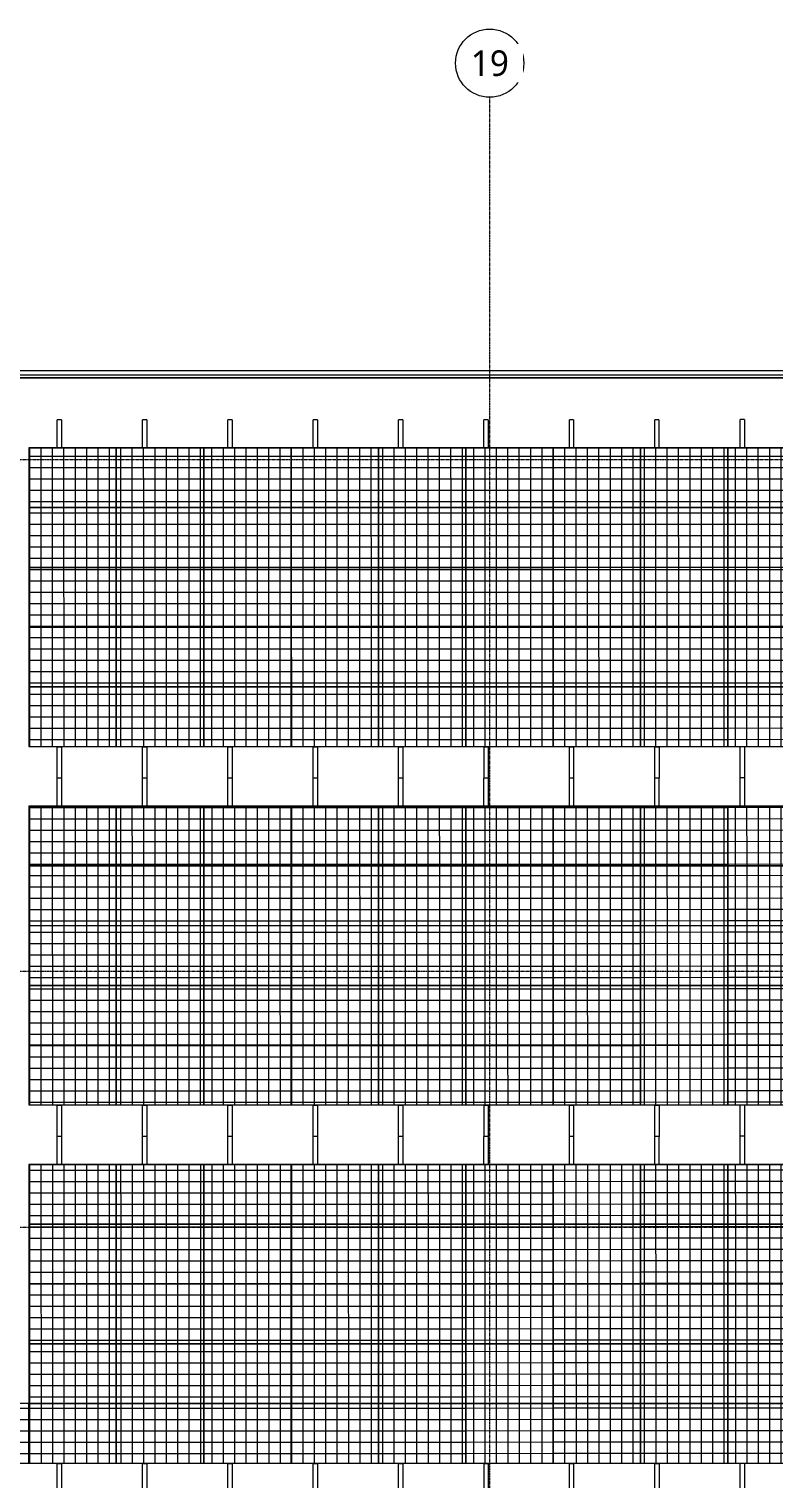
# Model space of a CAD drawing. Header units: inches. Extents: x -1714 to 1984, y -1043 to 970.
# Drawn here: x 431 to 955, y -50 to 970 of the extents above; entities that cross this region are included whole.
import ezdxf

# ---------------------------------------------------------------- set-up
doc = ezdxf.new("R2010")
doc.units = ezdxf.units.IN
doc.header["$MEASUREMENT"] = 0
doc.linetypes.add('Grid Line 1_2_', pattern=[0.875, 0.5, -0.125, 0.125, -0.125])
for name, color, linetype, lineweight in [('A-FLOR-HRAL', 11, 'Continuous', 9), ('A-ROOF', 132, 'Continuous', 13), ('E-ELEC-EQPM', 71, 'Continuous', 9), ('S-BEAM', 12, 'Continuous', 9), ('S-GRID', 1, 'Continuous', 9), ('S-GRID-IDEN', 1, 'Continuous', 9)]:
    doc.layers.add(name, color=color, linetype=linetype, lineweight=lineweight)
doc.styles.add('Trebuchet MS', font='trebuc.ttf', dxfattribs={"height": 18})
pattern_1 = [(0, (0, -0.022), (0, 7.97), []), (90, (0, -0.022), (-8, 5e-16), [])]
pattern_2 = [(180, (24, 42.039), (-9e-17, -0.69725), []), (270, (24, 42.039), (8, 5e-16), [])]

# ---------------------------------------------------------------- blocks, each defined once
blk = doc.blocks.new('PV Truss Beam 5 degrees 21 feet - PV Truss Beam 5 degrees 21 feet-1391017-L3')
at = {"layer": 'S-BEAM'}
for p, q in [((-126, 0), (-106.3, 0)), ((-126, 0), (-126, -3)), ((-106.3, -3), (-126, -3)), ((103.9, 0), (104, 0)), ((104, -3), (103.9, -3)), ((104, 0), (126, 0)), ((104, -3), (104, 0)), ((126, -3), (104, -3)), ((126, 0), (126, -0.1))]:
    blk.add_line(p, q, dxfattribs=at)
blk = doc.blocks.new('PV Truss Beam 5 degrees 21 feet - PV Truss Beam 5 degrees 21 feet-1389479-L3')
at = {"layer": 'S-BEAM'}
for p, q in [((-126, 0), (-106.3, 0)), ((-126, 0), (-126, -3)), ((-106.3, -3), (-126, -3)), ((103.9, 0), (104, 0)), ((104, -3), (103.9, -3)), ((104, 0), (126, 0)), ((104, -3), (104, 0)), ((126, -3), (104, -3))]:
    blk.add_line(p, q, dxfattribs=at)
blk = doc.blocks.new('PV Panel-Sunpower X22-360 5 degrees - PV Panel-Sunpower X22-360 5 degrees-1386434-L3')
at = {"layer": 'E-ELEC-EQPM'}
h = blk.add_hatch(dxfattribs=at)
h.set_pattern_fill('FP_1', color=256, style=0, pattern_type=2)
h.set_pattern_definition(pattern_1)
h.paths.add_polyline_path([(61.4, 0), (61.4, 42), (0, 42), (0, 0)])
h = blk.add_hatch(dxfattribs=at)
h.set_pattern_fill('FP_2', color=256, style=0, pattern_type=2)
h.set_pattern_definition(pattern_2)
h.paths.add_polyline_path([(61.4, 42), (61.4, 42), (61.4, 42)])
for p, q in [((61.4, 42), (0, 42)), ((0, 42), (0, 0)), ((61.4, 0), (61.4, 42)), ((0, 0), (61.4, 0))]:
    blk.add_line(p, q, dxfattribs=at)
blk = doc.blocks.new('PV Panel-Sunpower X22-360 5 degrees - PV Panel-Sunpower X22-360 5 degrees-V8-L3')
at = {"layer": 'E-ELEC-EQPM'}
h = blk.add_hatch(dxfattribs=at)
h.set_pattern_fill('FP_1', color=256, style=0, pattern_type=2)
h.set_pattern_definition(pattern_1)
h.paths.add_polyline_path([(0, 0), (61.4, 0), (61.4, 42), (0, 42), (0, 6.7)])
for p, q in [((61.4, 42), (0, 42)), ((0, 42), (0, 0)), ((61.4, 0), (61.4, 42)), ((0, 0), (61.4, 0))]:
    blk.add_line(p, q, dxfattribs=at)
blk = doc.blocks.new('PV Panel-Sunpower X22-360 5 degrees - PV Panel-Sunpower X22-360 5 degrees-V9-L3')
at = {"layer": 'E-ELEC-EQPM'}
h = blk.add_hatch(dxfattribs=at)
h.set_pattern_fill('FP_1', color=256, style=0, pattern_type=2)
h.set_pattern_definition(pattern_1)
h.paths.add_polyline_path([(0, 0), (61.4, 0), (61.4, 42), (0, 42), (0, 21.5)])
h = blk.add_hatch(dxfattribs=at)
h.set_pattern_fill('FP_2', color=256, style=0, pattern_type=2)
h.set_pattern_definition(pattern_2)
h.paths.add_polyline_path([(61.4, 42), (61.4, 42), (0, 42), (0, 42)])
for p, q in [((61.4, 42), (0, 42)), ((0, 42), (0, 0)), ((0, 42), (61.4, 42)), ((0, 42), (0, 42)), ((61.4, 0), (61.4, 42)), ((61.4, 42), (61.4, 42)), ((0, 0), (61.4, 0))]:
    blk.add_line(p, q, dxfattribs=at)
blk = doc.blocks.new('PV Panel-Sunpower X22-360 5 degrees - PV Panel-Sunpower X22-360 5 degrees-V10-L3')
at = {"layer": 'E-ELEC-EQPM'}
h = blk.add_hatch(dxfattribs=at)
h.set_pattern_fill('FP_1', color=256, style=0, pattern_type=2)
h.set_pattern_definition(pattern_1)
h.paths.add_polyline_path([(0, 0), (61.4, 0), (61.4, 42), (0, 42), (0, 21.4)])
for p, q in [((61.4, 42), (0, 42)), ((0, 42), (0, 0)), ((0, 42), (61.4, 42)), ((0, 42), (0, 42)), ((61.4, 0), (61.4, 42)), ((61.4, 42), (61.4, 42)), ((0, 0), (61.4, 0))]:
    blk.add_line(p, q, dxfattribs=at)
blk = doc.blocks.new('PV Truss Beam 5 degrees 21 feet - PV Truss Beam 5 degrees 21 feet-1391014-L3')
at = {"layer": 'S-BEAM'}
for p, q in [((-126, 0), (-106.3, 0)), ((-126, 0), (-126, -3)), ((-106.3, -3), (-126, -3)), ((103.9, 0), (104, 0)), ((104, -3), (103.9, -3)), ((104, 0), (126, 0)), ((104, -3), (104, 0)), ((126, -3), (104, -3))]:
    blk.add_line(p, q, dxfattribs=at)
blk = doc.blocks.new('Top Rail Type - Top Rail_Internal_-1430160-L3')
at = {"layer": 'A-FLOR-HRAL'}
for p, q in [((-1461.9, 726.6), (1348.1, 726.6)), ((1346.1, 724.6), (-1459.9, 724.6))]:
    blk.add_line(p, q, dxfattribs=at)
blk = doc.blocks.new('Top Rail Type - Top Rail_Internal_-V46-L3')
at = {"layer": 'A-FLOR-HRAL'}
for p, q in [((-1461.9, 726.6), (1348.1, 726.6)), ((-1459.9, 724.6), (1346.1, 724.6))]:
    blk.add_line(p, q, dxfattribs=at)
blk = doc.blocks.new('Grid - Grid Head - Circle-50561-L3')
at = {"layer": 'S-GRID-IDEN'}
blk.add_circle((0, 0), 0.25, dxfattribs=at)

msp = doc.modelspace()

# ---------------------------------------------------------------- linework, layer by layer
at = {"layer": 'A-ROOF'}
msp.add_line((1351.1, 729.6), (-1464.9, 729.6), dxfattribs=at)
at = {"layer": 'S-GRID', "linetype": 'Grid Line 1_2_'}
for p, q in [((755.1, -1043.2), (755.1, 921.9)), ((-1714.2, 667.2), (1936.3, 667.2)), ((-1714.2, 307.2), (1936.3, 307.2)), ((-1714.2, 127.2), (1936.3, 127.2))]:
    msp.add_line(p, q, dxfattribs=at)

# ---------------------------------------------------------------- block references
at = {"layer": 'A-FLOR-HRAL'}
for name in ['Top Rail Type - Top Rail_Internal_-1430160-L3', 'Top Rail Type - Top Rail_Internal_-V46-L3']:
    msp.add_blockref(name, (0, 0), dxfattribs=at)
at = {"layer": 'E-ELEC-EQPM', "rotation": 0.007778619293406285}
for name, p in [('PV Panel-Sunpower X22-360 5 degrees - PV Panel-Sunpower X22-360 5 degrees-V10-L3', (431.3, 633.3)), ('PV Panel-Sunpower X22-360 5 degrees - PV Panel-Sunpower X22-360 5 degrees-V9-L3', (492.7, 633.4)), ('PV Panel-Sunpower X22-360 5 degrees - PV Panel-Sunpower X22-360 5 degrees-V9-L3', (554.1, 633.4)), ('PV Panel-Sunpower X22-360 5 degrees - PV Panel-Sunpower X22-360 5 degrees-V10-L3', (615.5, 633.4)), ('PV Panel-Sunpower X22-360 5 degrees - PV Panel-Sunpower X22-360 5 degrees-V9-L3', (676.9, 633.4)), ('PV Panel-Sunpower X22-360 5 degrees - PV Panel-Sunpower X22-360 5 degrees-V10-L3', (738.3, 633.4)), ('PV Panel-Sunpower X22-360 5 degrees - PV Panel-Sunpower X22-360 5 degrees-V9-L3', (799.7, 633.4)), ('PV Panel-Sunpower X22-360 5 degrees - PV Panel-Sunpower X22-360 5 degrees-V9-L3', (861.1, 633.4)), ('PV Panel-Sunpower X22-360 5 degrees - PV Panel-Sunpower X22-360 5 degrees-V10-L3', (922.5, 633.4)), ('PV Panel-Sunpower X22-360 5 degrees - PV Panel-Sunpower X22-360 5 degrees-V8-L3', (431.3, 591.3)), ('PV Panel-Sunpower X22-360 5 degrees - PV Panel-Sunpower X22-360 5 degrees-V8-L3', (492.7, 591.3)), ('PV Panel-Sunpower X22-360 5 degrees - PV Panel-Sunpower X22-360 5 degrees-V8-L3', (554.1, 591.3)), ('PV Panel-Sunpower X22-360 5 degrees - PV Panel-Sunpower X22-360 5 degrees-V8-L3', (615.5, 591.3)), ('PV Panel-Sunpower X22-360 5 degrees - PV Panel-Sunpower X22-360 5 degrees-V8-L3', (676.9, 591.3)), ('PV Panel-Sunpower X22-360 5 degrees - PV Panel-Sunpower X22-360 5 degrees-1386434-L3', (738.3, 591.3)), ('PV Panel-Sunpower X22-360 5 degrees - PV Panel-Sunpower X22-360 5 degrees-V8-L3', (799.7, 591.4)), ('PV Panel-Sunpower X22-360 5 degrees - PV Panel-Sunpower X22-360 5 degrees-V8-L3', (861.1, 591.4)), ('PV Panel-Sunpower X22-360 5 degrees - PV Panel-Sunpower X22-360 5 degrees-V8-L3', (922.5, 591.4)), ('PV Panel-Sunpower X22-360 5 degrees - PV Panel-Sunpower X22-360 5 degrees-V8-L3', (431.3, 549.3)), ('PV Panel-Sunpower X22-360 5 degrees - PV Panel-Sunpower X22-360 5 degrees-V8-L3', (492.7, 549.3)), ('PV Panel-Sunpower X22-360 5 degrees - PV Panel-Sunpower X22-360 5 degrees-V8-L3', (554.1, 549.3)), ('PV Panel-Sunpower X22-360 5 degrees - PV Panel-Sunpower X22-360 5 degrees-V8-L3', (615.5, 549.3)), ('PV Panel-Sunpower X22-360 5 degrees - PV Panel-Sunpower X22-360 5 degrees-V8-L3', (676.9, 549.3)), ('PV Panel-Sunpower X22-360 5 degrees - PV Panel-Sunpower X22-360 5 degrees-1386434-L3', (738.3, 549.3)), ('PV Panel-Sunpower X22-360 5 degrees - PV Panel-Sunpower X22-360 5 degrees-V8-L3', (799.7, 549.3)), ('PV Panel-Sunpower X22-360 5 degrees - PV Panel-Sunpower X22-360 5 degrees-V8-L3', (861.1, 549.3)), ('PV Panel-Sunpower X22-360 5 degrees - PV Panel-Sunpower X22-360 5 degrees-V8-L3', (922.5, 549.3)), ('PV Panel-Sunpower X22-360 5 degrees - PV Panel-Sunpower X22-360 5 degrees-V8-L3', (431.3, 507.2)), ('PV Panel-Sunpower X22-360 5 degrees - PV Panel-Sunpower X22-360 5 degrees-V8-L3', (492.7, 507.2)), ('PV Panel-Sunpower X22-360 5 degrees - PV Panel-Sunpower X22-360 5 degrees-V8-L3', (554.1, 507.2)), ('PV Panel-Sunpower X22-360 5 degrees - PV Panel-Sunpower X22-360 5 degrees-V8-L3', (615.5, 507.3)), ('PV Panel-Sunpower X22-360 5 degrees - PV Panel-Sunpower X22-360 5 degrees-V8-L3', (676.9, 507.3)), ('PV Panel-Sunpower X22-360 5 degrees - PV Panel-Sunpower X22-360 5 degrees-1386434-L3', (738.3, 507.3)), ('PV Panel-Sunpower X22-360 5 degrees - PV Panel-Sunpower X22-360 5 degrees-V8-L3', (799.7, 507.3)), ('PV Panel-Sunpower X22-360 5 degrees - PV Panel-Sunpower X22-360 5 degrees-V8-L3', (861.1, 507.3)), ('PV Panel-Sunpower X22-360 5 degrees - PV Panel-Sunpower X22-360 5 degrees-V8-L3', (922.5, 507.3)), ('PV Panel-Sunpower X22-360 5 degrees - PV Panel-Sunpower X22-360 5 degrees-V8-L3', (431.3, 465.2)), ('PV Panel-Sunpower X22-360 5 degrees - PV Panel-Sunpower X22-360 5 degrees-V8-L3', (492.7, 465.2)), ('PV Panel-Sunpower X22-360 5 degrees - PV Panel-Sunpower X22-360 5 degrees-V8-L3', (554.1, 465.2)), ('PV Panel-Sunpower X22-360 5 degrees - PV Panel-Sunpower X22-360 5 degrees-V8-L3', (615.5, 465.2)), ('PV Panel-Sunpower X22-360 5 degrees - PV Panel-Sunpower X22-360 5 degrees-V8-L3', (676.9, 465.2)), ('PV Panel-Sunpower X22-360 5 degrees - PV Panel-Sunpower X22-360 5 degrees-V8-L3', (738.3, 465.2)), ('PV Panel-Sunpower X22-360 5 degrees - PV Panel-Sunpower X22-360 5 degrees-1386434-L3', (799.7, 465.2)), ('PV Panel-Sunpower X22-360 5 degrees - PV Panel-Sunpower X22-360 5 degrees-V8-L3', (861.1, 465.2)), ('PV Panel-Sunpower X22-360 5 degrees - PV Panel-Sunpower X22-360 5 degrees-V8-L3', (922.5, 465.3)), ('PV Panel-Sunpower X22-360 5 degrees - PV Panel-Sunpower X22-360 5 degrees-V10-L3', (431.3, 381.3)), ('PV Panel-Sunpower X22-360 5 degrees - PV Panel-Sunpower X22-360 5 degrees-V9-L3', (492.7, 381.4)), ('PV Panel-Sunpower X22-360 5 degrees - PV Panel-Sunpower X22-360 5 degrees-V9-L3', (554.1, 381.4)), ('PV Panel-Sunpower X22-360 5 degrees - PV Panel-Sunpower X22-360 5 degrees-V10-L3', (615.5, 381.4)), ('PV Panel-Sunpower X22-360 5 degrees - PV Panel-Sunpower X22-360 5 degrees-V9-L3', (676.9, 381.4)), ('PV Panel-Sunpower X22-360 5 degrees - PV Panel-Sunpower X22-360 5 degrees-V10-L3', (738.3, 381.4)), ('PV Panel-Sunpower X22-360 5 degrees - PV Panel-Sunpower X22-360 5 degrees-V9-L3', (799.7, 381.4)), ('PV Panel-Sunpower X22-360 5 degrees - PV Panel-Sunpower X22-360 5 degrees-V9-L3', (861.1, 381.4)), ('PV Panel-Sunpower X22-360 5 degrees - PV Panel-Sunpower X22-360 5 degrees-V10-L3', (922.5, 381.4)), ('PV Panel-Sunpower X22-360 5 degrees - PV Panel-Sunpower X22-360 5 degrees-V8-L3', (431.3, 339.3)), ('PV Panel-Sunpower X22-360 5 degrees - PV Panel-Sunpower X22-360 5 degrees-V8-L3', (492.7, 339.3)), ('PV Panel-Sunpower X22-360 5 degrees - PV Panel-Sunpower X22-360 5 degrees-V8-L3', (554.1, 339.3)), ('PV Panel-Sunpower X22-360 5 degrees - PV Panel-Sunpower X22-360 5 degrees-V8-L3', (615.5, 339.3)), ('PV Panel-Sunpower X22-360 5 degrees - PV Panel-Sunpower X22-360 5 degrees-V8-L3', (676.9, 339.3)), ('PV Panel-Sunpower X22-360 5 degrees - PV Panel-Sunpower X22-360 5 degrees-1386434-L3', (738.3, 339.3)), ('PV Panel-Sunpower X22-360 5 degrees - PV Panel-Sunpower X22-360 5 degrees-V8-L3', (799.7, 339.4)), ('PV Panel-Sunpower X22-360 5 degrees - PV Panel-Sunpower X22-360 5 degrees-V8-L3', (861.1, 339.4)), ('PV Panel-Sunpower X22-360 5 degrees - PV Panel-Sunpower X22-360 5 degrees-V8-L3', (922.5, 339.4)), ('PV Panel-Sunpower X22-360 5 degrees - PV Panel-Sunpower X22-360 5 degrees-V8-L3', (431.3, 297.3)), ('PV Panel-Sunpower X22-360 5 degrees - PV Panel-Sunpower X22-360 5 degrees-V8-L3', (492.7, 297.3)), ('PV Panel-Sunpower X22-360 5 degrees - PV Panel-Sunpower X22-360 5 degrees-V8-L3', (554.1, 297.3)), ('PV Panel-Sunpower X22-360 5 degrees - PV Panel-Sunpower X22-360 5 degrees-V8-L3', (615.5, 297.3)), ('PV Panel-Sunpower X22-360 5 degrees - PV Panel-Sunpower X22-360 5 degrees-V8-L3', (676.9, 297.3)), ('PV Panel-Sunpower X22-360 5 degrees - PV Panel-Sunpower X22-360 5 degrees-1386434-L3', (738.3, 297.3)), ('PV Panel-Sunpower X22-360 5 degrees - PV Panel-Sunpower X22-360 5 degrees-V8-L3', (799.7, 297.3)), ('PV Panel-Sunpower X22-360 5 degrees - PV Panel-Sunpower X22-360 5 degrees-V8-L3', (861.1, 297.3)), ('PV Panel-Sunpower X22-360 5 degrees - PV Panel-Sunpower X22-360 5 degrees-V8-L3', (922.5, 297.3)), ('PV Panel-Sunpower X22-360 5 degrees - PV Panel-Sunpower X22-360 5 degrees-V8-L3', (431.3, 255.2)), ('PV Panel-Sunpower X22-360 5 degrees - PV Panel-Sunpower X22-360 5 degrees-V8-L3', (492.7, 255.2)), ('PV Panel-Sunpower X22-360 5 degrees - PV Panel-Sunpower X22-360 5 degrees-V8-L3', (554.1, 255.2)), ('PV Panel-Sunpower X22-360 5 degrees - PV Panel-Sunpower X22-360 5 degrees-V8-L3', (615.5, 255.3)), ('PV Panel-Sunpower X22-360 5 degrees - PV Panel-Sunpower X22-360 5 degrees-V8-L3', (676.9, 255.3)), ('PV Panel-Sunpower X22-360 5 degrees - PV Panel-Sunpower X22-360 5 degrees-1386434-L3', (738.3, 255.3)), ('PV Panel-Sunpower X22-360 5 degrees - PV Panel-Sunpower X22-360 5 degrees-V8-L3', (799.7, 255.3)), ('PV Panel-Sunpower X22-360 5 degrees - PV Panel-Sunpower X22-360 5 degrees-V8-L3', (861.1, 255.3)), ('PV Panel-Sunpower X22-360 5 degrees - PV Panel-Sunpower X22-360 5 degrees-V8-L3', (922.5, 255.3)), ('PV Panel-Sunpower X22-360 5 degrees - PV Panel-Sunpower X22-360 5 degrees-V8-L3', (431.3, 213.2)), ('PV Panel-Sunpower X22-360 5 degrees - PV Panel-Sunpower X22-360 5 degrees-V8-L3', (492.7, 213.2)), ('PV Panel-Sunpower X22-360 5 degrees - PV Panel-Sunpower X22-360 5 degrees-V8-L3', (554.1, 213.2)), ('PV Panel-Sunpower X22-360 5 degrees - PV Panel-Sunpower X22-360 5 degrees-V8-L3', (615.5, 213.2)), ('PV Panel-Sunpower X22-360 5 degrees - PV Panel-Sunpower X22-360 5 degrees-V8-L3', (676.9, 213.2)), ('PV Panel-Sunpower X22-360 5 degrees - PV Panel-Sunpower X22-360 5 degrees-V8-L3', (738.3, 213.2)), ('PV Panel-Sunpower X22-360 5 degrees - PV Panel-Sunpower X22-360 5 degrees-1386434-L3', (799.7, 213.2)), ('PV Panel-Sunpower X22-360 5 degrees - PV Panel-Sunpower X22-360 5 degrees-V8-L3', (861.1, 213.2)), ('PV Panel-Sunpower X22-360 5 degrees - PV Panel-Sunpower X22-360 5 degrees-V8-L3', (922.5, 213.3)), ('PV Panel-Sunpower X22-360 5 degrees - PV Panel-Sunpower X22-360 5 degrees-V10-L3', (431.3, 129.3)), ('PV Panel-Sunpower X22-360 5 degrees - PV Panel-Sunpower X22-360 5 degrees-V9-L3', (492.7, 129.4)), ('PV Panel-Sunpower X22-360 5 degrees - PV Panel-Sunpower X22-360 5 degrees-V9-L3', (554.1, 129.4)), ('PV Panel-Sunpower X22-360 5 degrees - PV Panel-Sunpower X22-360 5 degrees-V10-L3', (615.5, 129.4)), ('PV Panel-Sunpower X22-360 5 degrees - PV Panel-Sunpower X22-360 5 degrees-V9-L3', (676.9, 129.4)), ('PV Panel-Sunpower X22-360 5 degrees - PV Panel-Sunpower X22-360 5 degrees-V10-L3', (738.3, 129.4)), ('PV Panel-Sunpower X22-360 5 degrees - PV Panel-Sunpower X22-360 5 degrees-V9-L3', (799.7, 129.4)), ('PV Panel-Sunpower X22-360 5 degrees - PV Panel-Sunpower X22-360 5 degrees-V9-L3', (861.1, 129.4)), ('PV Panel-Sunpower X22-360 5 degrees - PV Panel-Sunpower X22-360 5 degrees-V10-L3', (922.5, 129.4)), ('PV Panel-Sunpower X22-360 5 degrees - PV Panel-Sunpower X22-360 5 degrees-V8-L3', (431.3, 87.3)), ('PV Panel-Sunpower X22-360 5 degrees - PV Panel-Sunpower X22-360 5 degrees-V8-L3', (492.7, 87.3)), ('PV Panel-Sunpower X22-360 5 degrees - PV Panel-Sunpower X22-360 5 degrees-V8-L3', (554.1, 87.3)), ('PV Panel-Sunpower X22-360 5 degrees - PV Panel-Sunpower X22-360 5 degrees-V8-L3', (615.5, 87.3)), ('PV Panel-Sunpower X22-360 5 degrees - PV Panel-Sunpower X22-360 5 degrees-V8-L3', (676.9, 87.3)), ('PV Panel-Sunpower X22-360 5 degrees - PV Panel-Sunpower X22-360 5 degrees-1386434-L3', (738.3, 87.3)), ('PV Panel-Sunpower X22-360 5 degrees - PV Panel-Sunpower X22-360 5 degrees-V8-L3', (799.7, 87.4)), ('PV Panel-Sunpower X22-360 5 degrees - PV Panel-Sunpower X22-360 5 degrees-V8-L3', (861.1, 87.4)), ('PV Panel-Sunpower X22-360 5 degrees - PV Panel-Sunpower X22-360 5 degrees-V8-L3', (922.5, 87.4)), ('PV Panel-Sunpower X22-360 5 degrees - PV Panel-Sunpower X22-360 5 degrees-V8-L3', (431.3, 45.3)), ('PV Panel-Sunpower X22-360 5 degrees - PV Panel-Sunpower X22-360 5 degrees-V8-L3', (492.7, 45.3)), ('PV Panel-Sunpower X22-360 5 degrees - PV Panel-Sunpower X22-360 5 degrees-V8-L3', (554.1, 45.3)), ('PV Panel-Sunpower X22-360 5 degrees - PV Panel-Sunpower X22-360 5 degrees-V8-L3', (615.5, 45.3)), ('PV Panel-Sunpower X22-360 5 degrees - PV Panel-Sunpower X22-360 5 degrees-V8-L3', (676.9, 45.3)), ('PV Panel-Sunpower X22-360 5 degrees - PV Panel-Sunpower X22-360 5 degrees-1386434-L3', (738.3, 45.3)), ('PV Panel-Sunpower X22-360 5 degrees - PV Panel-Sunpower X22-360 5 degrees-V8-L3', (799.7, 45.3)), ('PV Panel-Sunpower X22-360 5 degrees - PV Panel-Sunpower X22-360 5 degrees-V8-L3', (861.1, 45.3)), ('PV Panel-Sunpower X22-360 5 degrees - PV Panel-Sunpower X22-360 5 degrees-V8-L3', (922.5, 45.3)), ('PV Panel-Sunpower X22-360 5 degrees - PV Panel-Sunpower X22-360 5 degrees-V8-L3', (431.3, 3.2)), ('PV Panel-Sunpower X22-360 5 degrees - PV Panel-Sunpower X22-360 5 degrees-V8-L3', (492.7, 3.2)), ('PV Panel-Sunpower X22-360 5 degrees - PV Panel-Sunpower X22-360 5 degrees-V8-L3', (554.1, 3.2)), ('PV Panel-Sunpower X22-360 5 degrees - PV Panel-Sunpower X22-360 5 degrees-V8-L3', (615.5, 3.3)), ('PV Panel-Sunpower X22-360 5 degrees - PV Panel-Sunpower X22-360 5 degrees-V8-L3', (676.9, 3.3)), ('PV Panel-Sunpower X22-360 5 degrees - PV Panel-Sunpower X22-360 5 degrees-1386434-L3', (738.3, 3.3)), ('PV Panel-Sunpower X22-360 5 degrees - PV Panel-Sunpower X22-360 5 degrees-V8-L3', (799.7, 3.3)), ('PV Panel-Sunpower X22-360 5 degrees - PV Panel-Sunpower X22-360 5 degrees-V8-L3', (861.1, 3.3)), ('PV Panel-Sunpower X22-360 5 degrees - PV Panel-Sunpower X22-360 5 degrees-V8-L3', (922.5, 3.3)), ('PV Panel-Sunpower X22-360 5 degrees - PV Panel-Sunpower X22-360 5 degrees-V8-L3', (369.9, -38.8)), ('PV Panel-Sunpower X22-360 5 degrees - PV Panel-Sunpower X22-360 5 degrees-V8-L3', (431.3, -38.8)), ('PV Panel-Sunpower X22-360 5 degrees - PV Panel-Sunpower X22-360 5 degrees-V8-L3', (492.7, -38.8)), ('PV Panel-Sunpower X22-360 5 degrees - PV Panel-Sunpower X22-360 5 degrees-V8-L3', (554.1, -38.8)), ('PV Panel-Sunpower X22-360 5 degrees - PV Panel-Sunpower X22-360 5 degrees-V8-L3', (615.5, -38.8)), ('PV Panel-Sunpower X22-360 5 degrees - PV Panel-Sunpower X22-360 5 degrees-V8-L3', (676.9, -38.8)), ('PV Panel-Sunpower X22-360 5 degrees - PV Panel-Sunpower X22-360 5 degrees-V8-L3', (738.3, -38.8)), ('PV Panel-Sunpower X22-360 5 degrees - PV Panel-Sunpower X22-360 5 degrees-1386434-L3', (799.7, -38.8)), ('PV Panel-Sunpower X22-360 5 degrees - PV Panel-Sunpower X22-360 5 degrees-V8-L3', (861.1, -38.8)), ('PV Panel-Sunpower X22-360 5 degrees - PV Panel-Sunpower X22-360 5 degrees-V8-L3', (922.5, -38.7))]:
    msp.add_blockref(name, p, dxfattribs=at)
at = {"layer": 'S-BEAM', "rotation": 270.0077786193187}
for name, p in [('PV Truss Beam 5 degrees 21 feet - PV Truss Beam 5 degrees 21 feet-1391014-L3', (454.1, 569.1)), ('PV Truss Beam 5 degrees 21 feet - PV Truss Beam 5 degrees 21 feet-1391014-L3', (514.1, 569.1)), ('PV Truss Beam 5 degrees 21 feet - PV Truss Beam 5 degrees 21 feet-1391014-L3', (574.1, 569.1)), ('PV Truss Beam 5 degrees 21 feet - PV Truss Beam 5 degrees 21 feet-1391014-L3', (634.1, 569.1)), ('PV Truss Beam 5 degrees 21 feet - PV Truss Beam 5 degrees 21 feet-1391014-L3', (694.1, 569.1)), ('PV Truss Beam 5 degrees 21 feet - PV Truss Beam 5 degrees 21 feet-1391014-L3', (754.1, 569.1)), ('PV Truss Beam 5 degrees 21 feet - PV Truss Beam 5 degrees 21 feet-1391014-L3', (814.1, 569.1)), ('PV Truss Beam 5 degrees 21 feet - PV Truss Beam 5 degrees 21 feet-1391014-L3', (874.1, 569.1)), ('PV Truss Beam 5 degrees 21 feet - PV Truss Beam 5 degrees 21 feet-1391014-L3', (934.1, 569.2)), ('PV Truss Beam 5 degrees 21 feet - PV Truss Beam 5 degrees 21 feet-1389479-L3', (454.1, 317.1)), ('PV Truss Beam 5 degrees 21 feet - PV Truss Beam 5 degrees 21 feet-1389479-L3', (514.1, 317.1)), ('PV Truss Beam 5 degrees 21 feet - PV Truss Beam 5 degrees 21 feet-1389479-L3', (574.1, 317.1)), ('PV Truss Beam 5 degrees 21 feet - PV Truss Beam 5 degrees 21 feet-1389479-L3', (634.1, 317.1)), ('PV Truss Beam 5 degrees 21 feet - PV Truss Beam 5 degrees 21 feet-1389479-L3', (694.1, 317.1)), ('PV Truss Beam 5 degrees 21 feet - PV Truss Beam 5 degrees 21 feet-1389479-L3', (754.1, 317.1)), ('PV Truss Beam 5 degrees 21 feet - PV Truss Beam 5 degrees 21 feet-1389479-L3', (814.1, 317.1)), ('PV Truss Beam 5 degrees 21 feet - PV Truss Beam 5 degrees 21 feet-1389479-L3', (874.1, 317.1)), ('PV Truss Beam 5 degrees 21 feet - PV Truss Beam 5 degrees 21 feet-1389479-L3', (934.1, 317.2)), ('PV Truss Beam 5 degrees 21 feet - PV Truss Beam 5 degrees 21 feet-1391017-L3', (454.1, 65.1)), ('PV Truss Beam 5 degrees 21 feet - PV Truss Beam 5 degrees 21 feet-1391017-L3', (514.1, 65.1)), ('PV Truss Beam 5 degrees 21 feet - PV Truss Beam 5 degrees 21 feet-1391017-L3', (574.1, 65.1)), ('PV Truss Beam 5 degrees 21 feet - PV Truss Beam 5 degrees 21 feet-1391017-L3', (634.1, 65.1)), ('PV Truss Beam 5 degrees 21 feet - PV Truss Beam 5 degrees 21 feet-1391017-L3', (694.1, 65.1)), ('PV Truss Beam 5 degrees 21 feet - PV Truss Beam 5 degrees 21 feet-1391017-L3', (754.1, 65.1)), ('PV Truss Beam 5 degrees 21 feet - PV Truss Beam 5 degrees 21 feet-1391017-L3', (814.1, 65.1)), ('PV Truss Beam 5 degrees 21 feet - PV Truss Beam 5 degrees 21 feet-1391017-L3', (874.1, 65.1)), ('PV Truss Beam 5 degrees 21 feet - PV Truss Beam 5 degrees 21 feet-1391017-L3', (934.1, 65.2))]:
    msp.add_blockref(name, p, dxfattribs=at)
at = {"layer": 'S-GRID-IDEN', "xscale": 95.99999999999994, "yscale": 95.99999999999994, "zscale": 95.99999999999994}
msp.add_blockref('Grid - Grid Head - Circle-50561-L3', (755.1, 945.9), dxfattribs=at)

# ---------------------------------------------------------------- next in the draw order: texts
at = {"layer": 'S-GRID-IDEN', "insert": (741.8, 954.9), "char_height": 18, "width": 32.118, "attachment_point": 1, "style": 'Trebuchet MS', "bg_fill": 3, "box_fill_scale": 1.25, "bg_fill_color": 256, "bg_fill_true_color": 13158600, "bg_fill_transparency": 0}
msp.add_mtext('19', dxfattribs=at)

doc.saveas('drawing.dxf')
